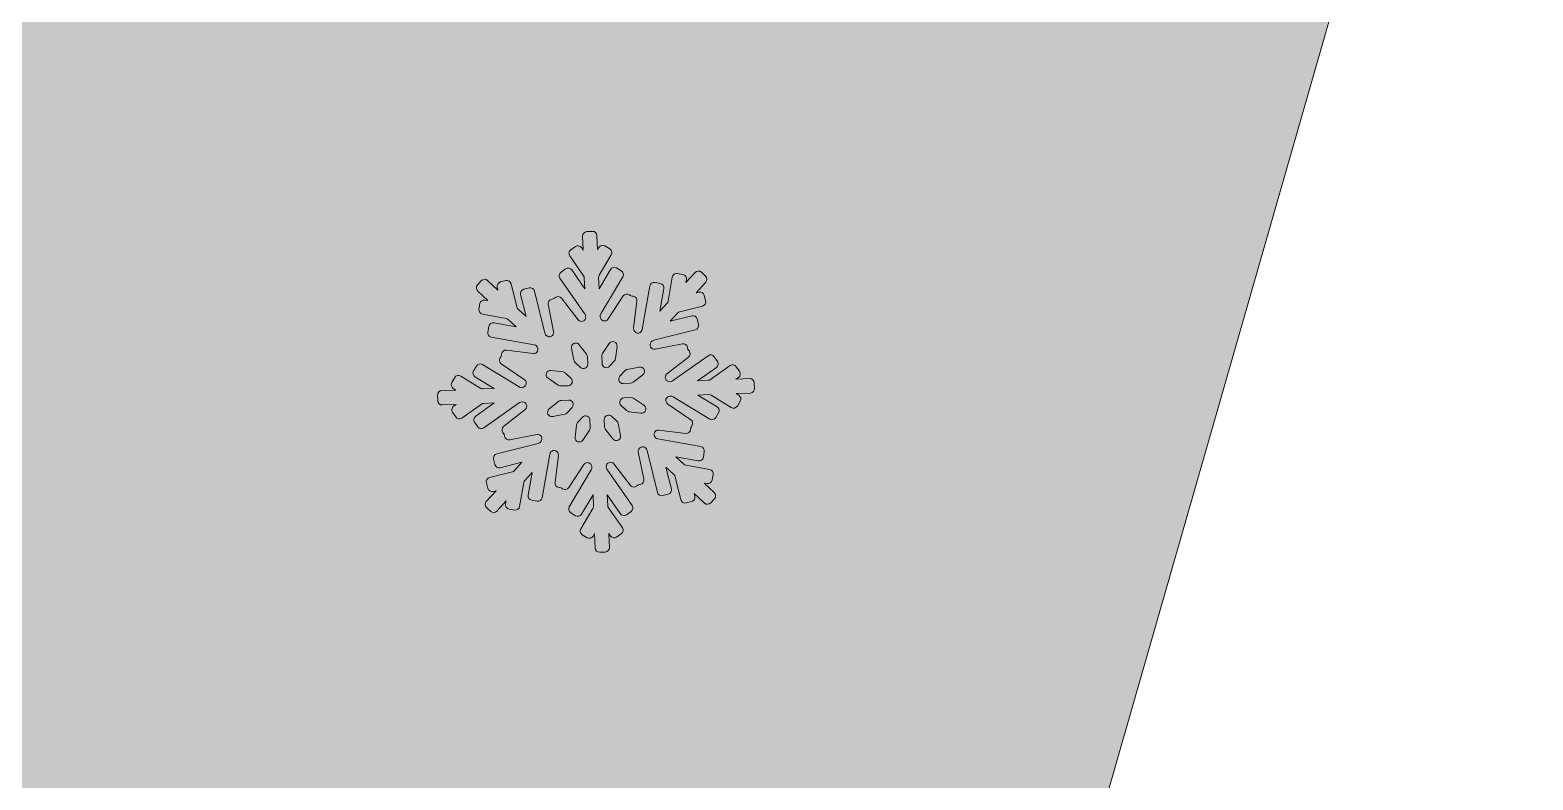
# Model space of a CAD drawing. Header units: millimetres. Extents: x -42 to 192, y -117 to -17.
# Drawn here: x 167.1 to 191.72, y -54.19 to -41.91 of the extents above; entities that cross this region are included whole.
import ezdxf

# ---------------------------------------------------------------- set-up
doc = ezdxf.new("R2010")
doc.units = ezdxf.units.MM
doc.header["$MEASUREMENT"] = 0
doc.layers.add('engraving', color=7, linetype='Continuous')
doc.layers.add('Layer 1', color=7, linetype='Continuous')

msp = doc.modelspace()

# ---------------------------------------------------------------- hatches: boundary and pattern name
at = {"layer": 'Layer 1'}
h = msp.add_hatch(color=2, dxfattribs=at)
h.dxf.hatch_style = 2
edge = h.paths.add_edge_path()
edge.add_spline(control_points=[(163.535, -30.121), (163.535, -30.121), (152.73, -71.11), (152.73, -71.11), (152.73, -71.11), (144.157, -30.121), (144.157, -30.121), (144.157, -30.121), (141.21, -30.121), (141.21, -30.121), (140.385, -29.082), (139.149, -28.383), (137.751, -28.276), (139.256, -27.161), (140.236, -25.378), (140.236, -23.361), (140.236, -19.98), (137.496, -17.24), (134.115, -17.24), (130.735, -17.24), (127.995, -19.98), (127.995, -23.361), (127.995, -25.378), (128.975, -27.161), (130.479, -28.276), (129.082, -28.383), (127.846, -29.082), (127.021, -30.121), (127.021, -30.121), (124.073, -30.121), (124.073, -30.121), (124.073, -30.121), (115.617, -71.11), (115.617, -71.11), (115.617, -71.11), (104.695, -30.121), (104.695, -30.121), (104.695, -30.121), (76.508, -30.121), (76.508, -30.121), (76.508, -30.121), (100.937, -115.27), (100.937, -115.27), (100.937, -115.27), (126.657, -115.27), (126.657, -115.27), (126.657, -115.27), (134.174, -87.788), (134.174, -87.788), (134.174, -87.788), (141.573, -115.27), (141.573, -115.27), (141.573, -115.27), (167.294, -115.27), (167.294, -115.27), (167.294, -115.27), (191.723, -30.121), (191.723, -30.121), (191.723, -30.121), (163.535, -30.121), (163.535, -30.121)], knot_values=[0, 0, 0, 0, 1, 1, 1, 2, 2, 2, 3, 3, 3, 4, 4, 4, 5, 5, 5, 6, 6, 6, 7, 7, 7, 8, 8, 8, 9, 9, 9, 10, 10, 10, 11, 11, 11, 12, 12, 12, 13, 13, 13, 14, 14, 14, 15, 15, 15, 16, 16, 16, 17, 17, 17, 18, 18, 18, 19, 19, 19, 20, 20, 20, 20], degree=3, periodic=1)
edge = h.paths.add_edge_path()
edge.add_spline(control_points=[(130.308, -23.361), (130.308, -21.261), (132.016, -19.553), (134.115, -19.553), (136.215, -19.553), (137.923, -21.261), (137.923, -23.361), (137.923, -25.46), (136.215, -27.168), (134.115, -27.168), (132.016, -27.168), (130.308, -25.46), (130.308, -23.361)], knot_values=[0, 0, 0, 0, 1, 1, 1, 2, 2, 2, 3, 3, 3, 4, 4, 4, 4], degree=3, periodic=1)

# ---------------------------------------------------------------- linework, layer by layer
at = {"layer": 'engraving', "lineweight": 0}
for points, knots in [([(178.967, -47.685), (178.966, -47.646), (178.933, -47.615), (178.894, -47.617), (178.894, -47.617), (178.667, -47.625), (178.667, -47.625), (178.667, -47.625), (178.709, -47.596), (178.709, -47.596), (178.741, -47.573), (178.748, -47.529), (178.726, -47.497), (178.726, -47.497), (178.673, -47.421), (178.673, -47.421), (178.651, -47.388), (178.606, -47.38), (178.574, -47.403), (178.574, -47.403), (178.252, -47.63), (178.252, -47.63), (178.241, -47.638), (178.228, -47.642), (178.214, -47.643), (178.214, -47.643), (178.04, -47.65), (178.04, -47.65), (178.04, -47.65), (178.346, -47.434), (178.346, -47.434), (178.378, -47.411), (178.386, -47.367), (178.364, -47.335), (178.364, -47.335), (178.311, -47.259), (178.311, -47.259), (178.288, -47.226), (178.243, -47.218), (178.211, -47.241), (178.211, -47.241), (177.626, -47.654), (177.626, -47.654), (177.615, -47.662), (177.601, -47.667), (177.587, -47.667), (177.587, -47.667), (177.584, -47.667), (177.584, -47.667), (177.515, -47.67), (177.483, -47.583), (177.537, -47.54), (177.537, -47.54), (177.888, -47.264), (177.888, -47.264), (177.919, -47.24), (177.924, -47.195), (177.901, -47.164), (177.901, -47.164), (177.889, -47.15), (177.889, -47.15), (177.883, -47.141), (177.878, -47.131), (177.876, -47.12), (177.876, -47.12), (177.872, -47.102), (177.872, -47.102), (177.865, -47.063), (177.827, -47.038), (177.789, -47.046), (177.789, -47.046), (177.345, -47.134), (177.345, -47.134), (177.278, -47.148), (177.232, -47.067), (177.279, -47.016), (177.279, -47.016), (177.286, -47.008), (177.286, -47.008), (177.296, -46.998), (177.308, -46.99), (177.321, -46.987), (177.321, -46.987), (178.001, -46.817), (178.001, -46.817), (178.039, -46.807), (178.062, -46.768), (178.053, -46.73), (178.053, -46.73), (178.031, -46.64), (178.031, -46.64), (178.021, -46.602), (177.982, -46.578), (177.944, -46.588), (177.944, -46.588), (177.588, -46.677), (177.588, -46.677), (177.588, -46.677), (177.711, -46.543), (177.711, -46.543), (177.72, -46.532), (177.733, -46.525), (177.746, -46.522), (177.746, -46.522), (178.119, -46.428), (178.119, -46.428), (178.157, -46.419), (178.18, -46.38), (178.17, -46.342), (178.17, -46.342), (178.148, -46.252), (178.148, -46.252), (178.139, -46.213), (178.1, -46.19), (178.062, -46.2), (178.062, -46.2), (178.013, -46.212), (178.013, -46.212), (178.013, -46.212), (178.172, -46.037), (178.172, -46.037), (178.199, -46.008), (178.197, -45.963), (178.169, -45.937), (178.169, -45.937), (178.101, -45.874), (178.101, -45.874), (178.072, -45.847), (178.026, -45.848), (178, -45.878), (178, -45.878), (177.847, -46.045), (177.847, -46.045), (177.847, -46.045), (177.856, -45.995), (177.856, -45.995), (177.863, -45.956), (177.837, -45.919), (177.798, -45.912), (177.798, -45.912), (177.708, -45.896), (177.708, -45.896), (177.669, -45.889), (177.632, -45.915), (177.625, -45.954), (177.625, -45.954), (177.557, -46.346), (177.557, -46.346), (177.555, -46.359), (177.549, -46.372), (177.539, -46.382), (177.539, -46.382), (177.422, -46.51), (177.422, -46.51), (177.422, -46.51), (177.487, -46.139), (177.487, -46.139), (177.494, -46.101), (177.468, -46.064), (177.429, -46.057), (177.429, -46.057), (177.339, -46.041), (177.339, -46.041), (177.3, -46.034), (177.263, -46.06), (177.256, -46.099), (177.256, -46.099), (177.132, -46.811), (177.132, -46.811), (177.13, -46.825), (177.124, -46.837), (177.115, -46.847), (177.115, -46.847), (177.115, -46.847), (177.115, -46.847), (177.068, -46.899), (176.983, -46.86), (176.991, -46.791), (176.991, -46.791), (177.045, -46.347), (177.045, -46.347), (177.05, -46.308), (177.022, -46.272), (176.983, -46.267), (176.983, -46.267), (176.966, -46.265), (176.966, -46.265), (176.955, -46.264), (176.945, -46.26), (176.935, -46.253), (176.935, -46.253), (176.921, -46.244), (176.921, -46.244), (176.888, -46.221), (176.844, -46.23), (176.822, -46.263), (176.822, -46.263), (176.573, -46.64), (176.573, -46.64), (176.535, -46.698), (176.445, -46.673), (176.442, -46.604), (176.442, -46.604), (176.442, -46.596), (176.442, -46.596), (176.441, -46.582), (176.445, -46.568), (176.452, -46.557), (176.452, -46.557), (176.813, -45.948), (176.813, -45.948), (176.833, -45.914), (176.822, -45.871), (176.789, -45.851), (176.789, -45.851), (176.71, -45.803), (176.71, -45.803), (176.676, -45.782), (176.632, -45.793), (176.611, -45.827), (176.611, -45.827), (176.424, -46.144), (176.424, -46.144), (176.424, -46.144), (176.416, -45.962), (176.416, -45.962), (176.416, -45.948), (176.419, -45.934), (176.426, -45.923), (176.426, -45.923), (176.624, -45.589), (176.624, -45.589), (176.644, -45.555), (176.633, -45.512), (176.6, -45.492), (176.6, -45.492), (176.521, -45.444), (176.521, -45.444), (176.487, -45.423), (176.443, -45.434), (176.423, -45.468), (176.423, -45.468), (176.398, -45.51), (176.398, -45.51), (176.398, -45.51), (176.388, -45.274), (176.388, -45.274), (176.387, -45.234), (176.354, -45.204), (176.314, -45.205), (176.314, -45.205), (176.223, -45.209), (176.223, -45.209), (176.184, -45.21), (176.153, -45.244), (176.155, -45.283), (176.155, -45.283), (176.164, -45.511), (176.164, -45.511), (176.164, -45.511), (176.136, -45.471), (176.136, -45.471), (176.113, -45.438), (176.069, -45.43), (176.036, -45.453), (176.036, -45.453), (175.961, -45.506), (175.961, -45.506), (175.929, -45.529), (175.921, -45.573), (175.944, -45.605), (175.944, -45.605), (176.17, -45.932), (176.17, -45.932), (176.177, -45.943), (176.182, -45.956), (176.182, -45.97), (176.182, -45.97), (176.189, -46.145), (176.189, -46.145), (176.189, -46.145), (175.977, -45.837), (175.977, -45.837), (175.954, -45.805), (175.91, -45.797), (175.877, -45.82), (175.877, -45.82), (175.802, -45.873), (175.802, -45.873), (175.77, -45.895), (175.762, -45.939), (175.784, -45.971), (175.784, -45.971), (176.195, -46.566), (176.195, -46.566), (176.203, -46.577), (176.207, -46.59), (176.208, -46.604), (176.208, -46.604), (176.208, -46.605), (176.208, -46.605), (176.211, -46.674), (176.123, -46.706), (176.08, -46.651), (176.08, -46.651), (175.81, -46.3), (175.81, -46.3), (175.786, -46.269), (175.741, -46.263), (175.71, -46.288), (175.71, -46.288), (175.696, -46.298), (175.696, -46.298), (175.687, -46.305), (175.677, -46.31), (175.666, -46.312), (175.666, -46.312), (175.649, -46.316), (175.649, -46.316), (175.611, -46.323), (175.586, -46.361), (175.593, -46.399), (175.593, -46.399), (175.681, -46.846), (175.681, -46.846), (175.695, -46.914), (175.613, -46.96), (175.563, -46.912), (175.563, -46.912), (175.559, -46.908), (175.559, -46.908), (175.548, -46.899), (175.541, -46.887), (175.538, -46.873), (175.538, -46.873), (175.367, -46.184), (175.367, -46.184), (175.358, -46.146), (175.319, -46.122), (175.281, -46.132), (175.281, -46.132), (175.192, -46.154), (175.192, -46.154), (175.154, -46.164), (175.131, -46.202), (175.14, -46.24), (175.14, -46.24), (175.229, -46.601), (175.229, -46.601), (175.229, -46.601), (175.098, -46.477), (175.098, -46.477), (175.087, -46.468), (175.08, -46.456), (175.077, -46.442), (175.077, -46.442), (174.983, -46.064), (174.983, -46.064), (174.974, -46.026), (174.935, -46.003), (174.897, -46.012), (174.897, -46.012), (174.808, -46.034), (174.808, -46.034), (174.77, -46.044), (174.747, -46.083), (174.756, -46.121), (174.756, -46.121), (174.768, -46.17), (174.768, -46.17), (174.768, -46.17), (174.597, -46.009), (174.597, -46.009), (174.568, -45.982), (174.523, -45.984), (174.496, -46.014), (174.496, -46.014), (174.434, -46.082), (174.434, -46.082), (174.407, -46.11), (174.409, -46.155), (174.438, -46.182), (174.438, -46.182), (174.605, -46.338), (174.605, -46.338), (174.605, -46.338), (174.556, -46.329), (174.556, -46.329), (174.517, -46.322), (174.48, -46.348), (174.473, -46.387), (174.473, -46.387), (174.457, -46.479), (174.457, -46.479), (174.451, -46.518), (174.476, -46.554), (174.515, -46.561), (174.515, -46.561), (174.902, -46.631), (174.902, -46.631), (174.915, -46.634), (174.928, -46.64), (174.938, -46.649), (174.938, -46.649), (175.066, -46.769), (175.066, -46.769), (175.066, -46.769), (174.7, -46.703), (174.7, -46.703), (174.661, -46.696), (174.624, -46.722), (174.617, -46.761), (174.617, -46.761), (174.601, -46.853), (174.601, -46.853), (174.594, -46.891), (174.62, -46.928), (174.659, -46.935), (174.659, -46.935), (175.363, -47.062), (175.363, -47.062), (175.376, -47.065), (175.389, -47.071), (175.399, -47.081), (175.399, -47.081), (175.402, -47.084), (175.402, -47.084), (175.453, -47.131), (175.413, -47.215), (175.345, -47.206), (175.345, -47.206), (174.906, -47.151), (174.906, -47.151), (174.867, -47.146), (174.831, -47.174), (174.826, -47.213), (174.826, -47.213), (174.824, -47.231), (174.824, -47.231), (174.823, -47.242), (174.819, -47.252), (174.813, -47.261), (174.813, -47.261), (174.803, -47.277), (174.803, -47.277), (174.781, -47.309), (174.79, -47.353), (174.822, -47.375), (174.822, -47.375), (175.2, -47.631), (175.2, -47.631), (175.257, -47.67), (175.232, -47.759), (175.163, -47.761), (175.163, -47.761), (175.154, -47.762), (175.154, -47.762), (175.14, -47.762), (175.126, -47.759), (175.114, -47.751), (175.114, -47.751), (174.513, -47.385), (174.513, -47.385), (174.479, -47.365), (174.435, -47.376), (174.415, -47.41), (174.415, -47.41), (174.367, -47.489), (174.367, -47.489), (174.348, -47.523), (174.358, -47.566), (174.392, -47.587), (174.392, -47.587), (174.708, -47.779), (174.708, -47.779), (174.708, -47.779), (174.528, -47.786), (174.528, -47.786), (174.514, -47.786), (174.5, -47.783), (174.488, -47.776), (174.488, -47.776), (174.158, -47.575), (174.158, -47.575), (174.125, -47.554), (174.08, -47.565), (174.06, -47.6), (174.06, -47.6), (174.013, -47.679), (174.013, -47.679), (173.993, -47.713), (174.004, -47.756), (174.037, -47.776), (174.037, -47.776), (174.081, -47.803), (174.081, -47.803), (174.081, -47.803), (173.847, -47.812), (173.847, -47.812), (173.808, -47.814), (173.777, -47.847), (173.778, -47.886), (173.778, -47.886), (173.782, -47.98), (173.782, -47.98), (173.784, -48.019), (173.817, -48.049), (173.856, -48.048), (173.856, -48.048), (174.083, -48.039), (174.083, -48.039), (174.083, -48.039), (174.041, -48.069), (174.041, -48.069), (174.009, -48.091), (174.001, -48.135), (174.024, -48.168), (174.024, -48.168), (174.076, -48.244), (174.076, -48.244), (174.099, -48.277), (174.144, -48.284), (174.176, -48.262), (174.176, -48.262), (174.498, -48.035), (174.498, -48.035), (174.509, -48.027), (174.522, -48.022), (174.536, -48.022), (174.536, -48.022), (174.709, -48.015), (174.709, -48.015), (174.709, -48.015), (174.404, -48.231), (174.404, -48.231), (174.372, -48.253), (174.364, -48.297), (174.386, -48.33), (174.386, -48.33), (174.439, -48.406), (174.439, -48.406), (174.461, -48.439), (174.506, -48.446), (174.539, -48.424), (174.539, -48.424), (175.124, -48.01), (175.124, -48.01), (175.135, -48.002), (175.148, -47.998), (175.162, -47.997), (175.162, -47.997), (175.166, -47.997), (175.166, -47.997), (175.235, -47.994), (175.267, -48.082), (175.212, -48.124), (175.212, -48.124), (174.861, -48.401), (174.861, -48.401), (174.831, -48.425), (174.825, -48.469), (174.849, -48.5), (174.849, -48.5), (174.86, -48.515), (174.86, -48.515), (174.867, -48.524), (174.872, -48.534), (174.874, -48.545), (174.874, -48.545), (174.877, -48.563), (174.877, -48.563), (174.885, -48.601), (174.923, -48.626), (174.961, -48.619), (174.961, -48.619), (175.404, -48.53), (175.404, -48.53), (175.472, -48.517), (175.517, -48.597), (175.471, -48.648), (175.471, -48.648), (175.464, -48.656), (175.464, -48.656), (175.454, -48.667), (175.442, -48.674), (175.428, -48.677), (175.428, -48.677), (174.749, -48.848), (174.749, -48.848), (174.711, -48.858), (174.687, -48.896), (174.697, -48.934), (174.697, -48.934), (174.719, -49.025), (174.719, -49.025), (174.729, -49.063), (174.767, -49.086), (174.806, -49.077), (174.806, -49.077), (175.161, -48.987), (175.161, -48.987), (175.161, -48.987), (175.039, -49.122), (175.039, -49.122), (175.029, -49.132), (175.017, -49.139), (175.004, -49.143), (175.004, -49.143), (174.631, -49.236), (174.631, -49.236), (174.593, -49.246), (174.57, -49.284), (174.579, -49.322), (174.579, -49.322), (174.602, -49.413), (174.602, -49.413), (174.611, -49.451), (174.65, -49.474), (174.688, -49.465), (174.688, -49.465), (174.737, -49.453), (174.737, -49.453), (174.737, -49.453), (174.577, -49.628), (174.577, -49.628), (174.551, -49.656), (174.553, -49.701), (174.581, -49.728), (174.581, -49.728), (174.649, -49.791), (174.649, -49.791), (174.678, -49.818), (174.723, -49.816), (174.75, -49.787), (174.75, -49.787), (174.903, -49.62), (174.903, -49.62), (174.903, -49.62), (174.894, -49.67), (174.894, -49.67), (174.887, -49.708), (174.913, -49.745), (174.951, -49.752), (174.951, -49.752), (175.042, -49.768), (175.042, -49.768), (175.081, -49.775), (175.118, -49.749), (175.124, -49.71), (175.124, -49.71), (175.193, -49.318), (175.193, -49.318), (175.195, -49.305), (175.201, -49.293), (175.21, -49.283), (175.21, -49.283), (175.327, -49.154), (175.327, -49.154), (175.327, -49.154), (175.263, -49.525), (175.263, -49.525), (175.256, -49.564), (175.282, -49.601), (175.32, -49.608), (175.32, -49.608), (175.41, -49.624), (175.41, -49.624), (175.449, -49.631), (175.487, -49.605), (175.493, -49.566), (175.493, -49.566), (175.617, -48.853), (175.617, -48.853), (175.62, -48.84), (175.626, -48.827), (175.635, -48.817), (175.635, -48.817), (175.635, -48.817), (175.635, -48.817), (175.682, -48.766), (175.767, -48.805), (175.758, -48.874), (175.758, -48.874), (175.704, -49.318), (175.704, -49.318), (175.7, -49.357), (175.727, -49.392), (175.766, -49.397), (175.766, -49.397), (175.783, -49.399), (175.783, -49.399), (175.794, -49.401), (175.805, -49.405), (175.814, -49.411), (175.814, -49.411), (175.828, -49.421), (175.828, -49.421), (175.861, -49.443), (175.906, -49.434), (175.928, -49.401), (175.928, -49.401), (176.177, -49.024), (176.177, -49.024), (176.215, -48.967), (176.305, -48.992), (176.307, -49.061), (176.307, -49.061), (176.308, -49.069), (176.308, -49.069), (176.308, -49.083), (176.305, -49.096), (176.298, -49.108), (176.298, -49.108), (175.937, -49.717), (175.937, -49.717), (175.917, -49.75), (175.928, -49.793), (175.961, -49.814), (175.961, -49.814), (176.04, -49.862), (176.04, -49.862), (176.074, -49.882), (176.118, -49.871), (176.138, -49.837), (176.138, -49.837), (176.326, -49.521), (176.326, -49.521), (176.326, -49.521), (176.333, -49.703), (176.333, -49.703), (176.334, -49.716), (176.33, -49.73), (176.323, -49.742), (176.323, -49.742), (176.125, -50.076), (176.125, -50.076), (176.106, -50.109), (176.116, -50.153), (176.15, -50.173), (176.15, -50.173), (176.228, -50.221), (176.228, -50.221), (176.262, -50.242), (176.306, -50.231), (176.327, -50.196), (176.327, -50.196), (176.352, -50.154), (176.352, -50.154), (176.352, -50.154), (176.361, -50.391), (176.361, -50.391), (176.363, -50.43), (176.396, -50.461), (176.435, -50.459), (176.435, -50.459), (176.527, -50.456), (176.527, -50.456), (176.566, -50.454), (176.597, -50.421), (176.595, -50.382), (176.595, -50.382), (176.586, -50.153), (176.586, -50.153), (176.586, -50.153), (176.614, -50.194), (176.614, -50.194), (176.636, -50.226), (176.681, -50.234), (176.713, -50.211), (176.713, -50.211), (176.789, -50.158), (176.789, -50.158), (176.821, -50.136), (176.828, -50.092), (176.806, -50.06), (176.806, -50.06), (176.58, -49.732), (176.58, -49.732), (176.572, -49.721), (176.568, -49.708), (176.567, -49.695), (176.567, -49.695), (176.56, -49.519), (176.56, -49.519), (176.56, -49.519), (176.773, -49.827), (176.773, -49.827), (176.795, -49.86), (176.84, -49.868), (176.873, -49.845), (176.873, -49.845), (176.948, -49.792), (176.948, -49.792), (176.98, -49.769), (176.987, -49.725), (176.965, -49.693), (176.965, -49.693), (176.554, -49.098), (176.554, -49.098), (176.547, -49.087), (176.542, -49.074), (176.542, -49.061), (176.542, -49.061), (176.542, -49.06), (176.542, -49.06), (176.539, -48.99), (176.627, -48.958), (176.669, -49.013), (176.669, -49.013), (176.94, -49.364), (176.94, -49.364), (176.964, -49.396), (177.009, -49.401), (177.04, -49.377), (177.04, -49.377), (177.054, -49.366), (177.054, -49.366), (177.062, -49.359), (177.073, -49.355), (177.084, -49.352), (177.084, -49.352), (177.1, -49.349), (177.1, -49.349), (177.139, -49.341), (177.164, -49.304), (177.156, -49.265), (177.156, -49.265), (177.068, -48.818), (177.068, -48.818), (177.055, -48.75), (177.136, -48.705), (177.187, -48.752), (177.187, -48.752), (177.191, -48.756), (177.191, -48.756), (177.201, -48.766), (177.208, -48.778), (177.212, -48.791), (177.212, -48.791), (177.382, -49.481), (177.382, -49.481), (177.392, -49.519), (177.43, -49.542), (177.469, -49.533), (177.469, -49.533), (177.557, -49.51), (177.557, -49.51), (177.596, -49.501), (177.619, -49.462), (177.609, -49.424), (177.609, -49.424), (177.52, -49.064), (177.52, -49.064), (177.52, -49.064), (177.652, -49.187), (177.652, -49.187), (177.662, -49.197), (177.669, -49.209), (177.673, -49.222), (177.673, -49.222), (177.766, -49.6), (177.766, -49.6), (177.776, -49.639), (177.815, -49.662), (177.853, -49.652), (177.853, -49.652), (177.942, -49.63), (177.942, -49.63), (177.98, -49.621), (178.003, -49.582), (177.993, -49.544), (177.993, -49.544), (177.981, -49.495), (177.981, -49.495), (177.981, -49.495), (178.152, -49.655), (178.152, -49.655), (178.181, -49.682), (178.227, -49.68), (178.254, -49.651), (178.254, -49.651), (178.316, -49.583), (178.316, -49.583), (178.342, -49.554), (178.341, -49.509), (178.312, -49.483), (178.312, -49.483), (178.145, -49.326), (178.145, -49.326), (178.145, -49.326), (178.193, -49.335), (178.193, -49.335), (178.232, -49.342), (178.27, -49.316), (178.276, -49.277), (178.276, -49.277), (178.292, -49.185), (178.292, -49.185), (178.299, -49.147), (178.273, -49.11), (178.235, -49.103), (178.235, -49.103), (177.848, -49.033), (177.848, -49.033), (177.834, -49.031), (177.822, -49.024), (177.812, -49.015), (177.812, -49.015), (177.684, -48.895), (177.684, -48.895), (177.684, -48.895), (178.05, -48.961), (178.05, -48.961), (178.089, -48.968), (178.126, -48.942), (178.133, -48.903), (178.133, -48.903), (178.149, -48.812), (178.149, -48.812), (178.155, -48.773), (178.13, -48.736), (178.091, -48.729), (178.091, -48.729), (177.387, -48.602), (177.387, -48.602), (177.373, -48.6), (177.361, -48.593), (177.351, -48.584), (177.351, -48.584), (177.347, -48.581), (177.347, -48.581), (177.297, -48.534), (177.336, -48.449), (177.405, -48.458), (177.405, -48.458), (177.844, -48.514), (177.844, -48.514), (177.883, -48.519), (177.919, -48.491), (177.924, -48.452), (177.924, -48.452), (177.926, -48.434), (177.926, -48.434), (177.927, -48.423), (177.931, -48.412), (177.937, -48.403), (177.937, -48.403), (177.947, -48.388), (177.947, -48.388), (177.969, -48.355), (177.96, -48.312), (177.928, -48.29), (177.928, -48.29), (177.55, -48.033), (177.55, -48.033), (177.493, -47.995), (177.518, -47.906), (177.587, -47.903), (177.587, -47.903), (177.596, -47.903), (177.596, -47.903), (177.61, -47.902), (177.624, -47.906), (177.636, -47.913), (177.636, -47.913), (178.237, -48.279), (178.237, -48.279), (178.27, -48.3), (178.315, -48.289), (178.335, -48.255), (178.335, -48.255), (178.382, -48.175), (178.382, -48.175), (178.402, -48.142), (178.391, -48.098), (178.358, -48.078), (178.358, -48.078), (178.042, -47.886), (178.042, -47.886), (178.042, -47.886), (178.222, -47.879), (178.222, -47.879), (178.236, -47.878), (178.25, -47.882), (178.262, -47.889), (178.262, -47.889), (178.591, -48.089), (178.591, -48.089), (178.625, -48.11), (178.669, -48.099), (178.69, -48.065), (178.69, -48.065), (178.737, -47.985), (178.737, -47.985), (178.757, -47.952), (178.746, -47.908), (178.713, -47.888), (178.713, -47.888), (178.668, -47.861), (178.668, -47.861), (178.668, -47.861), (178.903, -47.852), (178.903, -47.852), (178.942, -47.851), (178.973, -47.817), (178.971, -47.778), (178.971, -47.778), (178.967, -47.685), (178.967, -47.685)], [0, 0, 0, 0, 1, 1, 1, 2, 2, 2, 3, 3, 3, 4, 4, 4, 5, 5, 5, 6, 6, 6, 7, 7, 7, 8, 8, 8, 9, 9, 9, 10, 10, 10, 11, 11, 11, 12, 12, 12, 13, 13, 13, 14, 14, 14, 15, 15, 15, 16, 16, 16, 17, 17, 17, 18, 18, 18, 19, 19, 19, 20, 20, 20, 21, 21, 21, 22, 22, 22, 23, 23, 23, 24, 24, 24, 25, 25, 25, 26, 26, 26, 27, 27, 27, 28, 28, 28, 29, 29, 29, 30, 30, 30, 31, 31, 31, 32, 32, 32, 33, 33, 33, 34, 34, 34, 35, 35, 35, 36, 36, 36, 37, 37, 37, 38, 38, 38, 39, 39, 39, 40, 40, 40, 41, 41, 41, 42, 42, 42, 43, 43, 43, 44, 44, 44, 45, 45, 45, 46, 46, 46, 47, 47, 47, 48, 48, 48, 49, 49, 49, 50, 50, 50, 51, 51, 51, 52, 52, 52, 53, 53, 53, 54, 54, 54, 55, 55, 55, 56, 56, 56, 57, 57, 57, 58, 58, 58, 59, 59, 59, 60, 60, 60, 61, 61, 61, 62, 62, 62, 63, 63, 63, 64, 64, 64, 65, 65, 65, 66, 66, 66, 67, 67, 67, 68, 68, 68, 69, 69, 69, 70, 70, 70, 71, 71, 71, 72, 72, 72, 73, 73, 73, 74, 74, 74, 75, 75, 75, 76, 76, 76, 77, 77, 77, 78, 78, 78, 79, 79, 79, 80, 80, 80, 81, 81, 81, 82, 82, 82, 83, 83, 83, 84, 84, 84, 85, 85, 85, 86, 86, 86, 87, 87, 87, 88, 88, 88, 89, 89, 89, 90, 90, 90, 91, 91, 91, 92, 92, 92, 93, 93, 93, 94, 94, 94, 95, 95, 95, 96, 96, 96, 97, 97, 97, 98, 98, 98, 99, 99, 99, 100, 100, 100, 101, 101, 101, 102, 102, 102, 103, 103, 103, 104, 104, 104, 105, 105, 105, 106, 106, 106, 107, 107, 107, 108, 108, 108, 109, 109, 109, 110, 110, 110, 111, 111, 111, 112, 112, 112, 113, 113, 113, 114, 114, 114, 115, 115, 115, 116, 116, 116, 117, 117, 117, 118, 118, 118, 119, 119, 119, 120, 120, 120, 121, 121, 121, 122, 122, 122, 123, 123, 123, 124, 124, 124, 125, 125, 125, 126, 126, 126, 127, 127, 127, 128, 128, 128, 129, 129, 129, 130, 130, 130, 131, 131, 131, 132, 132, 132, 133, 133, 133, 134, 134, 134, 135, 135, 135, 136, 136, 136, 137, 137, 137, 138, 138, 138, 139, 139, 139, 140, 140, 140, 141, 141, 141, 142, 142, 142, 143, 143, 143, 144, 144, 144, 145, 145, 145, 146, 146, 146, 147, 147, 147, 148, 148, 148, 149, 149, 149, 150, 150, 150, 151, 151, 151, 152, 152, 152, 153, 153, 153, 154, 154, 154, 155, 155, 155, 156, 156, 156, 157, 157, 157, 158, 158, 158, 159, 159, 159, 160, 160, 160, 161, 161, 161, 162, 162, 162, 163, 163, 163, 164, 164, 164, 165, 165, 165, 166, 166, 166, 167, 167, 167, 168, 168, 168, 169, 169, 169, 170, 170, 170, 171, 171, 171, 172, 172, 172, 173, 173, 173, 174, 174, 174, 175, 175, 175, 176, 176, 176, 177, 177, 177, 178, 178, 178, 179, 179, 179, 180, 180, 180, 181, 181, 181, 182, 182, 182, 183, 183, 183, 184, 184, 184, 185, 185, 185, 186, 186, 186, 187, 187, 187, 188, 188, 188, 189, 189, 189, 190, 190, 190, 191, 191, 191, 192, 192, 192, 193, 193, 193, 194, 194, 194, 195, 195, 195, 196, 196, 196, 197, 197, 197, 198, 198, 198, 199, 199, 199, 200, 200, 200, 201, 201, 201, 202, 202, 202, 203, 203, 203, 204, 204, 204, 205, 205, 205, 206, 206, 206, 207, 207, 207, 208, 208, 208, 209, 209, 209, 210, 210, 210, 211, 211, 211, 212, 212, 212, 213, 213, 213, 214, 214, 214, 215, 215, 215, 216, 216, 216, 217, 217, 217, 218, 218, 218, 219, 219, 219, 220, 220, 220, 221, 221, 221, 222, 222, 222, 223, 223, 223, 224, 224, 224, 225, 225, 225, 226, 226, 226, 227, 227, 227, 228, 228, 228, 229, 229, 229, 230, 230, 230, 231, 231, 231, 232, 232, 232, 233, 233, 233, 234, 234, 234, 235, 235, 235, 236, 236, 236, 237, 237, 237, 238, 238, 238, 239, 239, 239, 240, 240, 240, 241, 241, 241, 242, 242, 242, 243, 243, 243, 244, 244, 244, 245, 245, 245, 246, 246, 246, 247, 247, 247, 248, 248, 248, 249, 249, 249, 250, 250, 250, 251, 251, 251, 252, 252, 252, 253, 253, 253, 254, 254, 254, 255, 255, 255, 256, 256, 256, 257, 257, 257, 258, 258, 258, 259, 259, 259, 260, 260, 260, 261, 261, 261, 262, 262, 262, 263, 263, 263, 264, 264, 264, 265, 265, 265, 266, 266, 266, 267, 267, 267, 268, 268, 268, 269, 269, 269, 270, 270, 270, 271, 271, 271, 272, 272, 272, 273, 273, 273, 274, 274, 274, 275, 275, 275, 276, 276, 276, 277, 277, 277, 278, 278, 278, 279, 279, 279, 280, 280, 280, 281, 281, 281, 282, 282, 282, 283, 283, 283, 284, 284, 284, 285, 285, 285, 286, 286, 286, 287, 287, 287, 288, 288, 288, 289, 289, 289, 290, 290, 290, 291, 291, 291, 292, 292, 292, 293, 293, 293, 294, 294, 294, 295, 295, 295, 296, 296, 296, 297, 297, 297, 298, 298, 298, 299, 299, 299, 300, 300, 300, 301, 301, 301, 302, 302, 302, 303, 303, 303, 304, 304, 304, 305, 305, 305, 306, 306, 306, 307, 307, 307, 308, 308, 308, 309, 309, 309, 310, 310, 310, 311, 311, 311, 312, 312, 312, 313, 313, 313, 314, 314, 314, 315, 315, 315, 316, 316, 316, 317, 317, 317, 318, 318, 318, 319, 319, 319, 320, 320, 320, 321, 321, 321, 322, 322, 322, 323, 323, 323, 324, 324, 324, 325, 325, 325, 326, 326, 326, 327, 327, 327, 328, 328, 328, 329, 329, 329, 330, 330, 330, 331, 331, 331, 332, 332, 332, 333, 333, 333, 334, 334, 334, 335, 335, 335, 336, 336, 336, 336]), ([(176.1, -47.061), (176.1, -47.061), (176.22, -47.217), (176.22, -47.217), (176.229, -47.228), (176.234, -47.242), (176.234, -47.257), (176.234, -47.257), (176.239, -47.378), (176.239, -47.378), (176.242, -47.441), (176.166, -47.476), (176.119, -47.433), (176.119, -47.433), (176.033, -47.352), (176.033, -47.352), (176.023, -47.342), (176.015, -47.329), (176.012, -47.314), (176.012, -47.314), (175.974, -47.119), (175.974, -47.119), (175.959, -47.045), (176.054, -47.002), (176.1, -47.061)], [0, 0, 0, 0, 1, 1, 1, 2, 2, 2, 3, 3, 3, 4, 4, 4, 5, 5, 5, 6, 6, 6, 7, 7, 7, 8, 8, 8, 8]), ([(176.473, -47.369), (176.473, -47.369), (176.468, -47.249), (176.468, -47.249), (176.468, -47.234), (176.472, -47.219), (176.48, -47.207), (176.48, -47.207), (176.589, -47.042), (176.589, -47.042), (176.63, -46.979), (176.728, -47.015), (176.719, -47.09), (176.719, -47.09), (176.695, -47.288), (176.695, -47.288), (176.693, -47.302), (176.687, -47.316), (176.677, -47.327), (176.677, -47.327), (176.597, -47.414), (176.597, -47.414), (176.554, -47.461), (176.476, -47.433), (176.473, -47.369)], [0, 0, 0, 0, 1, 1, 1, 2, 2, 2, 3, 3, 3, 4, 4, 4, 5, 5, 5, 6, 6, 6, 7, 7, 7, 8, 8, 8, 8]), ([(175.756, -47.724), (175.756, -47.724), (175.589, -47.611), (175.589, -47.611), (175.527, -47.569), (175.564, -47.472), (175.638, -47.481), (175.638, -47.481), (175.835, -47.506), (175.835, -47.506), (175.849, -47.508), (175.863, -47.515), (175.874, -47.525), (175.874, -47.525), (175.964, -47.609), (175.964, -47.609), (176.01, -47.652), (175.981, -47.73), (175.918, -47.732), (175.918, -47.732), (175.799, -47.737), (175.799, -47.737), (175.784, -47.737), (175.769, -47.733), (175.756, -47.724)], [0, 0, 0, 0, 1, 1, 1, 2, 2, 2, 3, 3, 3, 4, 4, 4, 5, 5, 5, 6, 6, 6, 7, 7, 7, 8, 8, 8, 8]), ([(176.766, -47.578), (176.766, -47.578), (176.848, -47.488), (176.848, -47.488), (176.859, -47.476), (176.872, -47.469), (176.887, -47.466), (176.887, -47.466), (177.083, -47.427), (177.083, -47.427), (177.156, -47.412), (177.2, -47.506), (177.141, -47.553), (177.141, -47.553), (176.983, -47.677), (176.983, -47.677), (176.971, -47.686), (176.957, -47.692), (176.942, -47.692), (176.942, -47.692), (176.822, -47.697), (176.822, -47.697), (176.758, -47.699), (176.724, -47.624), (176.766, -47.578)], [0, 0, 0, 0, 1, 1, 1, 2, 2, 2, 3, 3, 3, 4, 4, 4, 5, 5, 5, 6, 6, 6, 7, 7, 7, 8, 8, 8, 8]), ([(175.983, -48.087), (175.983, -48.087), (175.901, -48.177), (175.901, -48.177), (175.891, -48.188), (175.877, -48.196), (175.863, -48.199), (175.863, -48.199), (175.667, -48.238), (175.667, -48.238), (175.593, -48.252), (175.55, -48.158), (175.609, -48.112), (175.609, -48.112), (175.767, -47.987), (175.767, -47.987), (175.778, -47.978), (175.793, -47.973), (175.808, -47.972), (175.808, -47.972), (175.928, -47.968), (175.928, -47.968), (175.991, -47.965), (176.026, -48.04), (175.983, -48.087)], [0, 0, 0, 0, 1, 1, 1, 2, 2, 2, 3, 3, 3, 4, 4, 4, 5, 5, 5, 6, 6, 6, 7, 7, 7, 8, 8, 8, 8]), ([(176.993, -47.94), (176.993, -47.94), (177.16, -48.053), (177.16, -48.053), (177.223, -48.096), (177.186, -48.193), (177.111, -48.183), (177.111, -48.183), (176.915, -48.158), (176.915, -48.158), (176.9, -48.156), (176.886, -48.15), (176.875, -48.14), (176.875, -48.14), (176.786, -48.056), (176.786, -48.056), (176.74, -48.013), (176.768, -47.935), (176.832, -47.932), (176.832, -47.932), (176.95, -47.928), (176.95, -47.928), (176.966, -47.927), (176.981, -47.932), (176.993, -47.94)], [0, 0, 0, 0, 1, 1, 1, 2, 2, 2, 3, 3, 3, 4, 4, 4, 5, 5, 5, 6, 6, 6, 7, 7, 7, 8, 8, 8, 8]), ([(176.276, -48.295), (176.276, -48.295), (176.281, -48.416), (176.281, -48.416), (176.282, -48.431), (176.278, -48.446), (176.27, -48.458), (176.27, -48.458), (176.161, -48.622), (176.161, -48.622), (176.12, -48.685), (176.022, -48.649), (176.031, -48.574), (176.031, -48.574), (176.055, -48.377), (176.055, -48.377), (176.057, -48.362), (176.063, -48.348), (176.073, -48.337), (176.073, -48.337), (176.153, -48.25), (176.153, -48.25), (176.195, -48.203), (176.274, -48.232), (176.276, -48.295)], [0, 0, 0, 0, 1, 1, 1, 2, 2, 2, 3, 3, 3, 4, 4, 4, 5, 5, 5, 6, 6, 6, 7, 7, 7, 8, 8, 8, 8]), ([(176.65, -48.603), (176.65, -48.603), (176.53, -48.448), (176.53, -48.448), (176.521, -48.436), (176.516, -48.422), (176.515, -48.407), (176.515, -48.407), (176.51, -48.287), (176.51, -48.287), (176.508, -48.223), (176.584, -48.188), (176.63, -48.232), (176.63, -48.232), (176.716, -48.312), (176.716, -48.312), (176.727, -48.322), (176.735, -48.336), (176.737, -48.35), (176.737, -48.35), (176.776, -48.546), (176.776, -48.546), (176.791, -48.62), (176.696, -48.663), (176.65, -48.603)], [0, 0, 0, 0, 1, 1, 1, 2, 2, 2, 3, 3, 3, 4, 4, 4, 5, 5, 5, 6, 6, 6, 7, 7, 7, 8, 8, 8, 8])]:
    msp.add_open_spline(points, degree=3, knots=knots, dxfattribs=at)
at = {"layer": 'Layer 1', "lineweight": 0}
msp.add_open_spline([(163.535, -30.121), (163.535, -30.121), (152.73, -71.11), (152.73, -71.11), (152.73, -71.11), (144.157, -30.121), (144.157, -30.121), (144.157, -30.121), (141.21, -30.121), (141.21, -30.121), (140.385, -29.082), (139.149, -28.383), (137.751, -28.276), (139.256, -27.161), (140.236, -25.378), (140.236, -23.361), (140.236, -19.98), (137.496, -17.24), (134.115, -17.24), (130.735, -17.24), (127.995, -19.98), (127.995, -23.361), (127.995, -25.378), (128.975, -27.161), (130.479, -28.276), (129.082, -28.383), (127.846, -29.082), (127.021, -30.121), (127.021, -30.121), (124.073, -30.121), (124.073, -30.121), (124.073, -30.121), (115.617, -71.11), (115.617, -71.11), (115.617, -71.11), (104.695, -30.121), (104.695, -30.121), (104.695, -30.121), (76.508, -30.121), (76.508, -30.121), (76.508, -30.121), (100.937, -115.27), (100.937, -115.27), (100.937, -115.27), (126.657, -115.27), (126.657, -115.27), (126.657, -115.27), (134.174, -87.788), (134.174, -87.788), (134.174, -87.788), (141.573, -115.27), (141.573, -115.27), (141.573, -115.27), (167.294, -115.27), (167.294, -115.27), (167.294, -115.27), (191.723, -30.121), (191.723, -30.121), (191.723, -30.121), (163.535, -30.121), (163.535, -30.121)], degree=3, knots=[0, 0, 0, 0, 1, 1, 1, 2, 2, 2, 3, 3, 3, 4, 4, 4, 5, 5, 5, 6, 6, 6, 7, 7, 7, 8, 8, 8, 9, 9, 9, 10, 10, 10, 11, 11, 11, 12, 12, 12, 13, 13, 13, 14, 14, 14, 15, 15, 15, 16, 16, 16, 17, 17, 17, 18, 18, 18, 19, 19, 19, 20, 20, 20, 20], dxfattribs=at)

doc.saveas('drawing.dxf')
